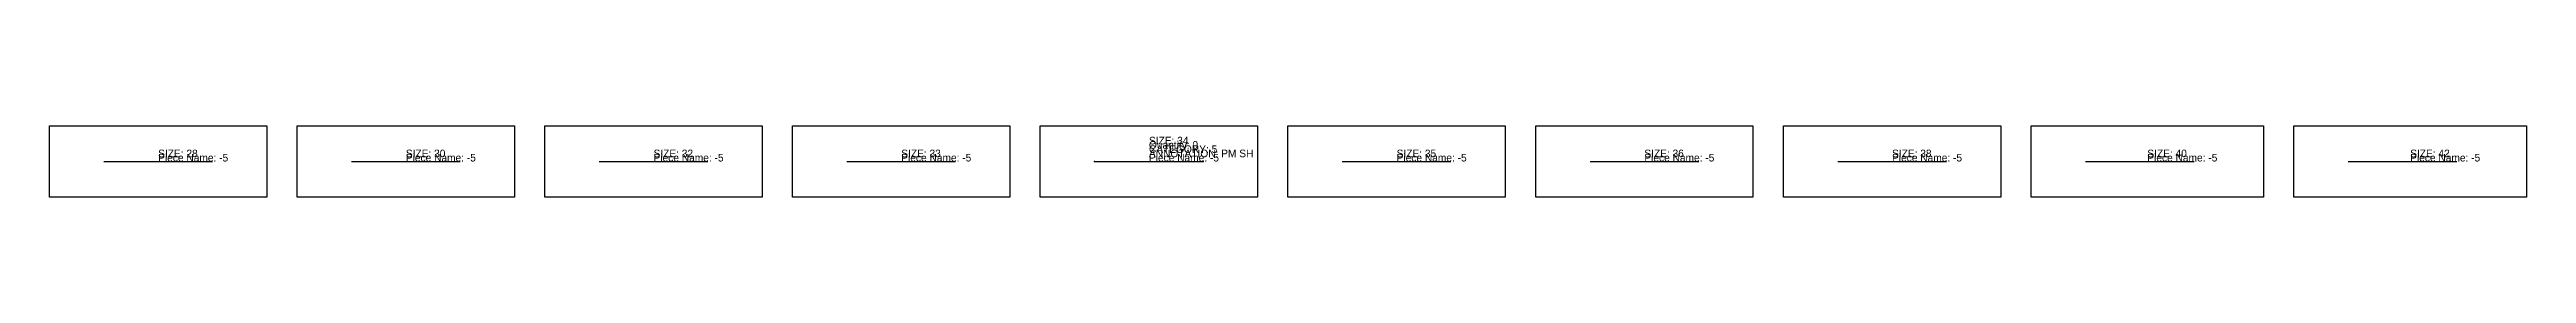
# Model space of a CAD drawing. Extents: x 0 to 2576, y 0 to 49.
# Drawn here: x 1529.6 to 1611.1, y 0 to 2.3 of the extents above; entities that cross this region are included whole.
import ezdxf

# ---------------------------------------------------------------- set-up
doc = ezdxf.new("R2010")
doc.units = 0

# ---------------------------------------------------------------- blocks, each defined once
blk = doc.blocks.new('1111-5_28')
at = {"layer": '1'}
blk.add_lwpolyline([(0, 0), (0, 2.3491), (7.1501, 2.3491), (7.1501, 0), (0, 0)], close=True, dxfattribs=at)
at = {"layer": '5'}
blk.add_line((1.7875, 1.1746), (5.3626, 1.1746), dxfattribs=at)
at = {"layer": '7'}
blk.add_line((1.7875, 1.1746), (5.3626, 1.1746), dxfattribs=at)
at = {"layer": '1'}
for s, p in [('SIZE: 28', (3.575, 1.3145)), ('Piece Name: -5', (3.575, 1.1745))]:
    blk.add_text(s, height=0.25, dxfattribs=at).set_placement(p)
blk = doc.blocks.new('1111-5_30')
at = {"layer": '1'}
blk.add_lwpolyline([(0, 0), (0, 2.3491), (7.1501, 2.3491), (7.1501, 0), (0, 0)], close=True, dxfattribs=at)
at = {"layer": '5'}
blk.add_line((1.7875, 1.1746), (5.3626, 1.1746), dxfattribs=at)
at = {"layer": '7'}
blk.add_line((1.7875, 1.1746), (5.3626, 1.1746), dxfattribs=at)
at = {"layer": '1'}
for s, p in [('SIZE: 30', (3.575, 1.3145)), ('Piece Name: -5', (3.575, 1.1745))]:
    blk.add_text(s, height=0.25, dxfattribs=at).set_placement(p)
blk = doc.blocks.new('1111-5_32')
at = {"layer": '1'}
blk.add_lwpolyline([(0, 0), (0, 2.3491), (7.1501, 2.3491), (7.1501, 0), (0, 0)], close=True, dxfattribs=at)
at = {"layer": '5'}
blk.add_line((1.7875, 1.1746), (5.3626, 1.1746), dxfattribs=at)
at = {"layer": '7'}
blk.add_line((1.7875, 1.1746), (5.3626, 1.1746), dxfattribs=at)
at = {"layer": '1'}
for s, p in [('SIZE: 32', (3.575, 1.3145)), ('Piece Name: -5', (3.575, 1.1745))]:
    blk.add_text(s, height=0.25, dxfattribs=at).set_placement(p)
blk = doc.blocks.new('1111-5_33')
at = {"layer": '1'}
blk.add_lwpolyline([(0, 0), (0, 2.3491), (7.1501, 2.3491), (7.1501, 0), (0, 0)], close=True, dxfattribs=at)
at = {"layer": '5'}
blk.add_line((1.7875, 1.1746), (5.3626, 1.1746), dxfattribs=at)
at = {"layer": '7'}
blk.add_line((1.7875, 1.1746), (5.3626, 1.1746), dxfattribs=at)
at = {"layer": '1'}
for s, p in [('SIZE: 33', (3.575, 1.3145)), ('Piece Name: -5', (3.575, 1.1745))]:
    blk.add_text(s, height=0.25, dxfattribs=at).set_placement(p)
blk = doc.blocks.new('1111-5_34')
at = {"layer": '1'}
blk.add_lwpolyline([(0, 0), (0, 2.3491), (7.1501, 2.3491), (7.1501, 0), (0, 0)], close=True, dxfattribs=at)
at = {"layer": '2'}
for p in [(1.7875, 1.1746), (5.3626, 1.1746)]:
    blk.add_point(p, dxfattribs=at)
at = {"layer": '5'}
blk.add_line((1.7875, 1.1746), (5.3626, 1.1746), dxfattribs=at)
at = {"layer": '7'}
blk.add_line((1.7875, 1.1746), (5.3626, 1.1746), dxfattribs=at)
at = {"layer": '1'}
for s, p in [('SIZE: 34', (3.575, 1.7345)), ('Quantity: 0', (3.575, 1.5945)), ('CATEGORY: 5', (3.575, 1.4545)), ('ANNOTATION: PM SH', (3.575, 1.3145)), ('Piece Name: -5', (3.575, 1.1745))]:
    blk.add_text(s, height=0.25, dxfattribs=at).set_placement(p)
blk = doc.blocks.new('1111-5_35')
at = {"layer": '1'}
blk.add_lwpolyline([(0, 0), (0, 2.3491), (7.1501, 2.3491), (7.1501, 0), (0, 0)], close=True, dxfattribs=at)
at = {"layer": '5'}
blk.add_line((1.7875, 1.1746), (5.3626, 1.1746), dxfattribs=at)
at = {"layer": '7'}
blk.add_line((1.7875, 1.1746), (5.3626, 1.1746), dxfattribs=at)
at = {"layer": '1'}
for s, p in [('SIZE: 35', (3.575, 1.3145)), ('Piece Name: -5', (3.575, 1.1745))]:
    blk.add_text(s, height=0.25, dxfattribs=at).set_placement(p)
blk = doc.blocks.new('1111-5_36')
at = {"layer": '1'}
blk.add_lwpolyline([(0, 0), (0, 2.3491), (7.1501, 2.3491), (7.1501, 0), (0, 0)], close=True, dxfattribs=at)
at = {"layer": '5'}
blk.add_line((1.7875, 1.1746), (5.3626, 1.1746), dxfattribs=at)
at = {"layer": '7'}
blk.add_line((1.7875, 1.1746), (5.3626, 1.1746), dxfattribs=at)
at = {"layer": '1'}
for s, p in [('SIZE: 36', (3.575, 1.3145)), ('Piece Name: -5', (3.575, 1.1745))]:
    blk.add_text(s, height=0.25, dxfattribs=at).set_placement(p)
blk = doc.blocks.new('1111-5_38')
at = {"layer": '1'}
blk.add_lwpolyline([(0, 0), (0, 2.3491), (7.1501, 2.3491), (7.1501, 0), (0, 0)], close=True, dxfattribs=at)
at = {"layer": '5'}
blk.add_line((1.7875, 1.1746), (5.3626, 1.1746), dxfattribs=at)
at = {"layer": '7'}
blk.add_line((1.7875, 1.1746), (5.3626, 1.1746), dxfattribs=at)
at = {"layer": '1'}
for s, p in [('SIZE: 38', (3.575, 1.3145)), ('Piece Name: -5', (3.575, 1.1745))]:
    blk.add_text(s, height=0.25, dxfattribs=at).set_placement(p)
blk = doc.blocks.new('1111-5_40')
at = {"layer": '1'}
blk.add_lwpolyline([(0, 0), (0, 2.3491), (7.6501, 2.3491), (7.6501, 0), (0, 0)], close=True, dxfattribs=at)
at = {"layer": '5'}
blk.add_line((1.7875, 1.1746), (5.3626, 1.1746), dxfattribs=at)
at = {"layer": '7'}
blk.add_line((1.7875, 1.1746), (5.3626, 1.1746), dxfattribs=at)
at = {"layer": '1'}
for s, p in [('SIZE: 40', (3.825, 1.3145)), ('Piece Name: -5', (3.825, 1.1745))]:
    blk.add_text(s, height=0.25, dxfattribs=at).set_placement(p)
blk = doc.blocks.new('1111-5_42')
at = {"layer": '1'}
blk.add_lwpolyline([(0, 0), (0, 2.3491), (7.6501, 2.3491), (7.6501, 0), (0, 0)], close=True, dxfattribs=at)
at = {"layer": '5'}
blk.add_line((1.7875, 1.1746), (5.3626, 1.1746), dxfattribs=at)
at = {"layer": '7'}
blk.add_line((1.7875, 1.1746), (5.3626, 1.1746), dxfattribs=at)
at = {"layer": '1'}
for s, p in [('SIZE: 42', (3.825, 1.3145)), ('Piece Name: -5', (3.825, 1.1745))]:
    blk.add_text(s, height=0.25, dxfattribs=at).set_placement(p)

msp = doc.modelspace()

# ---------------------------------------------------------------- block references
at = {"layer": '1'}
for name, p in [('1111-5_28', (1529.602, 0)), ('1111-5_30', (1537.7521, 0)), ('1111-5_32', (1545.9022, 0)), ('1111-5_33', (1554.0523, 0)), ('1111-5_34', (1562.2024, 0)), ('1111-5_35', (1570.3525, 0)), ('1111-5_36', (1578.5026, 0)), ('1111-5_38', (1586.6527, 0)), ('1111-5_40', (1594.8028, 0)), ('1111-5_42', (1603.4529, 0))]:
    msp.add_blockref(name, p, dxfattribs=at)

doc.saveas('drawing.dxf')
